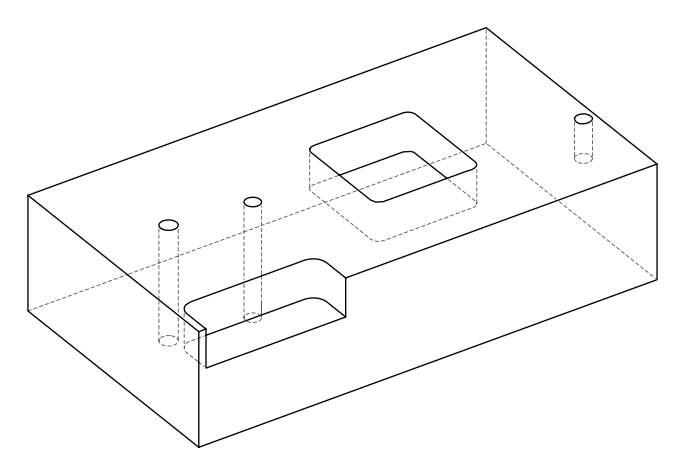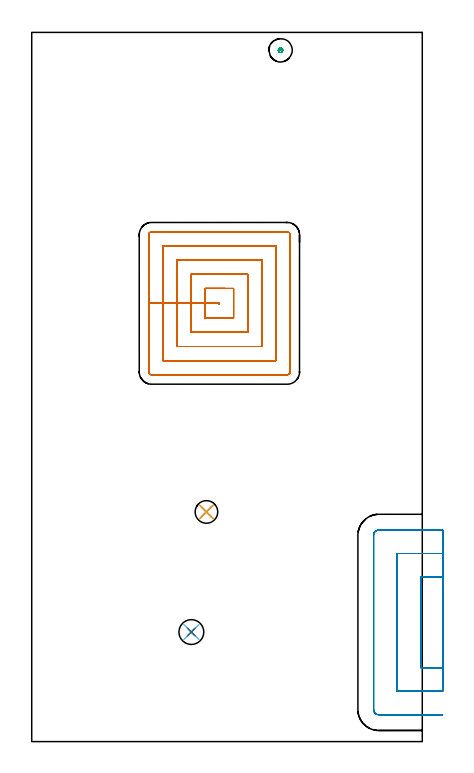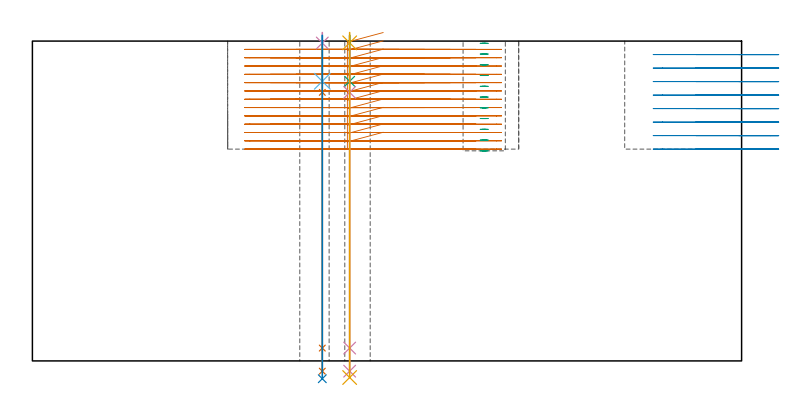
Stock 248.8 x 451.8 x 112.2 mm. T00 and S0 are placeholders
(PLAN: 11 operations, 9 tool changes, 47 min)
(1 MILL_RECTANGULAR_POCKET | POCKET_RECTANGULAR_STRAIGHT | NXT0201_011 | Follow Part, ap 3, ae 75% | 31.26 min | 396677 mm3)
(2 MILL_SLOT | SLOT_PARTIAL_RECTANGULAR | UGT0201_094 | Follow Part, ap 5, ae 75% | 12.92 min | 211095 mm3)
(3 MILL_BLIND_HOLE_FROM_SOLID_MATERIAL | STEP1POCKET | NXT0201_011 | Spiral | 0.59 min | 6620 mm3)
(4 SPOT_DRILL | STEP1HOLE | NXT0321_9005460120000 | 0.03 min | 7 mm3)
(5 SPOT_DRILL_1 | STEP1HOLE_1 | NXT0321_9005460120000 | 0.03 min | 21 mm3)
(6 DRILL_BLIND_HOLE_INTO_CENTER | STEP1HOLE | UGT0301_209 | 0.07 min | 834 mm3)
(7 GUN_DRILL_THROUGH_HOLE | STEP1HOLE | UGT0307_006 | 0.56 min | 6314 mm3)
(8 DRILL_TO_ENLARGE_THROUGH_HOLE | STEP1HOLE | UGT0301_240 | 0.48 min | 14765 mm3)
(9 DRILL_BLIND_HOLE_INTO_CENTER_1 | STEP1HOLE_1 | UGT0301_209 | 0.07 min | 891 mm3)
(10 GUN_DRILL_THROUGH_HOLE_1 | STEP1HOLE_1 | UGT0307_006 | 0.55 min | 6284 mm3)
(11 DRILL_TO_ENLARGE_THROUGH_HOLE_1 | STEP1HOLE_1 | UGT0301_276 | 0.48 min | 11025 mm3)
(TOOL NXT0201_011 | ENDMILL 12mm [2P460-1200-NA 1630] | D12 FL38 Z6)
(TOOL UGT0201_094 | End mill 20 mm | D20 FL38 Z4)
(TOOL NXT0321_9005460120000 | NC Spot Drill, 142deg, 12mm, Carbide, Uncoated | D12 PA142 FL30 Z2)
(TOOL UGT0301_209 | Twist Drill 9.4 mm | D9.4 PA118 FL78 Z2)
(TOOL UGT0307_006 | Gun Drill 9 mm | D9 PA130 FL24 Z1)
(TOOL UGT0301_240 | Twist Drill 15.8 mm | D15.8 PA118 FL120 Z2)
(TOOL UGT0301_276 | Twist Drill 14.4 mm | D14.4 PA118 FL114 Z2)
(OP 1 MILL_RECTANGULAR_POCKET)
G17 G21 G94 G90
T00 M6
G54
G17 G0 G90 X123.076 Y288.7 S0 M3
G43 Z122.2 H1
Z115.2
G94 G1 X110.5 Z111.83 F250.
Y279.2 Z109.285
X119.5
Y278.7 F500.
X119.6
Y279.7
X119.5
Y279.2
X110.5
Y269.7
X128.6
Y288.7
X110.5
Y279.2
X101.5
Y260.7
X137.6
Y297.7
X101.5
Y279.2
X92.5
Y251.7
X146.6
Y306.7
X92.5
Y279.2
X83.5
Y242.7
X155.6
Y315.7
X83.5
Y279.2
X74.5
Y235.5
G3 X76.3 Y233.7 R1.8
G1 X162.8
G3 X164.6 Y235.5 R1.8
G1 Y322.9
G3 X162.8 Y324.7 R1.8
G1 X76.3
G3 X74.5 Y322.9 R1.8
G1 Y279.2
Y278.2
G0 X123.076 Y288.7 Z112.285
G1 X110.5 Z108.915 F250.
Y279.2 Z106.369
X119.5
Y278.7 F500.
X119.6
Y279.7
X119.5
Y279.2
X110.5
Y269.7
X128.6
Y288.7
X110.5
Y279.2
X101.5
Y260.7
X137.6
Y297.7
X101.5
Y279.2
X92.5
Y251.7
X146.6
Y306.7
X92.5
Y279.2
X83.5
Y242.7
X155.6
Y315.7
X83.5
Y279.2
X74.5
Y235.5
G3 X76.3 Y233.7 R1.8
G1 X162.8
G3 X164.6 Y235.5 R1.8
G1 Y322.9
G3 X162.8 Y324.7 R1.8
G1 X76.3
G3 X74.5 Y322.9 R1.8
G1 Y279.2
Y278.2
G0 X123.076 Y288.7 Z109.369
G1 X110.5 Z105.999 F250.
Y279.2 Z103.454
X119.5
Y278.7 F500.
X119.6
Y279.7
X119.5
Y279.2
X110.5
Y269.7
X128.6
Y288.7
X110.5
Y279.2
X101.5
Y260.7
X137.6
Y297.7
X101.5
Y279.2
X92.5
Y251.7
X146.6
Y306.7
X92.5
Y279.2
X83.5
Y242.7
X155.6
Y315.7
X83.5
Y279.2
X74.5
Y235.5
G3 X76.3 Y233.7 R1.8
G1 X162.8
G3 X164.6 Y235.5 R1.8
G1 Y322.9
G3 X162.8 Y324.7 R1.8
G1 X76.3
G3 X74.5 Y322.9 R1.8
G1 Y279.2
Y278.2
G0 X123.076 Y288.7 Z106.454
G1 X110.5 Z103.084 F250.
Y279.2 Z100.538
X119.5
Y278.7 F500.
X119.6
Y279.7
X119.5
Y279.2
X110.5
Y269.7
X128.6
Y288.7
X110.5
Y279.2
X101.5
Y260.7
X137.6
Y297.7
X101.5
Y279.2
X92.5
Y251.7
X146.6
Y306.7
X92.5
Y279.2
X83.5
Y242.7
X155.6
Y315.7
X83.5
Y279.2
X74.5
Y235.5
G3 X76.3 Y233.7 R1.8
G1 X162.8
G3 X164.6 Y235.5 R1.8
G1 Y322.9
G3 X162.8 Y324.7 R1.8
G1 X76.3
G3 X74.5 Y322.9 R1.8
G1 Y279.2
Y278.2
G0 X123.076 Y288.7 Z103.538
G1 X110.5 Z100.169 F250.
Y279.2 Z97.623
X119.5
Y278.7 F500.
X119.6
Y279.7
X119.5
Y279.2
X110.5
Y269.7
X128.6
Y288.7
X110.5
Y279.2
X101.5
Y260.7
X137.6
Y297.7
X101.5
Y279.2
X92.5
Y251.7
X146.6
Y306.7
X92.5
Y279.2
X83.5
Y242.7
X155.6
Y315.7
X83.5
Y279.2
X74.5
Y235.5
G3 X76.3 Y233.7 R1.8
G1 X162.8
G3 X164.6 Y235.5 R1.8
G1 Y322.9
G3 X162.8 Y324.7 R1.8
G1 X76.3
G3 X74.5 Y322.9 R1.8
G1 Y279.2
Y278.2
G0 X123.076 Y288.7 Z100.623
G1 X110.5 Z97.253 F250.
Y279.2 Z94.708
X119.5
Y278.7 F500.
X119.6
Y279.7
X119.5
Y279.2
X110.5
Y269.7
X128.6
Y288.7
X110.5
Y279.2
X101.5
Y260.7
X137.6
Y297.7
X101.5
Y279.2
X92.5
Y251.7
X146.6
Y306.7
X92.5
Y279.2
X83.5
Y242.7
X155.6
Y315.7
X83.5
Y279.2
X74.5
Y235.5
G3 X76.3 Y233.7 R1.8
G1 X162.8
G3 X164.6 Y235.5 R1.8
G1 Y322.9
G3 X162.8 Y324.7 R1.8
G1 X76.3
G3 X74.5 Y322.9 R1.8
G1 Y279.2
Y278.2
G0 X123.076 Y288.7 Z97.708
G1 X110.5 Z94.338 F250.
Y279.2 Z91.792
X119.5
Y278.7 F500.
X119.6
Y279.7
X119.5
Y279.2
X110.5
Y269.7
X128.6
Y288.7
X110.5
Y279.2
X101.5
Y260.7
X137.6
Y297.7
X101.5
Y279.2
X92.5
Y251.7
X146.6
Y306.7
X92.5
Y279.2
X83.5
Y242.7
X155.6
Y315.7
X83.5
Y279.2
X74.5
Y235.5
G3 X76.3 Y233.7 R1.8
G1 X162.8
G3 X164.6 Y235.5 R1.8
G1 Y322.9
G3 X162.8 Y324.7 R1.8
G1 X76.3
G3 X74.5 Y322.9 R1.8
G1 Y279.2
Y278.2
G0 X123.076 Y288.7 Z94.792
G1 X110.5 Z91.422 F250.
Y279.2 Z88.877
X119.5
Y278.7 F500.
X119.6
Y279.7
X119.5
Y279.2
X110.5
Y269.7
X128.6
Y288.7
X110.5
Y279.2
X101.5
Y260.7
X137.6
Y297.7
X101.5
Y279.2
X92.5
Y251.7
X146.6
Y306.7
X92.5
Y279.2
X83.5
Y242.7
X155.6
Y315.7
X83.5
Y279.2
X74.5
Y235.5
G3 X76.3 Y233.7 R1.8
G1 X162.8
G3 X164.6 Y235.5 R1.8
G1 Y322.9
G3 X162.8 Y324.7 R1.8
G1 X76.3
G3 X74.5 Y322.9 R1.8
G1 Y279.2
Y278.2
G0 X123.076 Y288.7 Z91.877
G1 X110.5 Z88.507 F250.
Y279.2 Z85.962
X119.5
Y278.7 F500.
X119.6
Y279.7
X119.5
Y279.2
X110.5
Y269.7
X128.6
Y288.7
X110.5
Y279.2
X101.5
Y260.7
X137.6
Y297.7
X101.5
Y279.2
X92.5
Y251.7
X146.6
Y306.7
X92.5
Y279.2
X83.5
Y242.7
X155.6
Y315.7
X83.5
Y279.2
X74.5
Y235.5
G3 X76.3 Y233.7 R1.8
G1 X162.8
G3 X164.6 Y235.5 R1.8
G1 Y322.9
G3 X162.8 Y324.7 R1.8
G1 X76.3
G3 X74.5 Y322.9 R1.8
G1 Y279.2
Y278.2
G0 X123.076 Y288.7 Z88.962
G1 X110.5 Z85.592 F250.
Y279.2 Z83.046
X119.5
Y278.7 F500.
X119.6
Y279.7
X119.5
Y279.2
X110.5
Y269.7
X128.6
Y288.7
X110.5
Y279.2
X101.5
Y260.7
X137.6
Y297.7
X101.5
Y279.2
X92.5
Y251.7
X146.6
Y306.7
X92.5
Y279.2
X83.5
Y242.7
X155.6
Y315.7
X83.5
Y279.2
X74.5
Y235.5
G3 X76.3 Y233.7 R1.8
G1 X162.8
G3 X164.6 Y235.5 R1.8
G1 Y322.9
G3 X162.8 Y324.7 R1.8
G1 X76.3
G3 X74.5 Y322.9 R1.8
G1 Y279.2
Y278.2
G0 X123.076 Y288.7 Z86.046
G1 X110.5 Z82.676 F250.
Y279.2 Z80.131
X119.5
Y278.7 F500.
X119.6
Y279.7
X119.5
Y279.2
X110.5
Y269.7
X128.6
Y288.7
X110.5
Y279.2
X101.5
Y260.7
X137.6
Y297.7
X101.5
Y279.2
X92.5
Y251.7
X146.6
Y306.7
X92.5
Y279.2
X83.5
Y242.7
X155.6
Y315.7
X83.5
Y279.2
X74.5
Y235.5
G3 X76.3 Y233.7 R1.8
G1 X162.8
G3 X164.6 Y235.5 R1.8
G1 Y322.9
G3 X162.8 Y324.7 R1.8
G1 X76.3
G3 X74.5 Y322.9 R1.8
G1 Y279.2
Y278.2
G0 X123.076 Y288.7 Z83.131
G1 X110.5 Z79.761 F250.
Y279.2 Z77.215
X119.5
Y278.7 F500.
X119.6
Y279.7
X119.5
Y279.2
X110.5
Y269.7
X128.6
Y288.7
X110.5
Y279.2
X101.5
Y260.7
X137.6
Y297.7
X101.5
Y279.2
X92.5
Y251.7
X146.6
Y306.7
X92.5
Y279.2
X83.5
Y242.7
X155.6
Y315.7
X83.5
Y279.2
X74.5
Y235.5
G3 X76.3 Y233.7 R1.8
G1 X162.8
G3 X164.6 Y235.5 R1.8
G1 Y322.9
G3 X162.8 Y324.7 R1.8
G1 X76.3
G3 X74.5 Y322.9 R1.8
G1 Y279.2
Y278.2
G0 X123.076 Y288.7 Z80.215
G1 X110.5 Z76.846 F250.
Y279.2 Z74.3
X119.5
Y278.7 F500.
X119.6
Y279.7
X119.5
Y279.2
X110.5
Y269.7
X128.6
Y288.7
X110.5
Y279.2
X101.5
Y260.7
X137.6
Y297.7
X101.5
Y279.2
X92.5
Y251.7
X146.6
Y306.7
X92.5
Y279.2
X83.5
Y242.7
X155.6
Y315.7
X83.5
Y279.2
X74.5
Y235.5
G3 X76.3 Y233.7 R1.8
G1 X162.8
G3 X164.6 Y235.5 R1.8
G1 Y322.9
G3 X162.8 Y324.7 R1.8
G1 X76.3
G3 X74.5 Y322.9 R1.8
G1 Y279.2
Y278.2
G0 Z122.2
M5
M2
(OP 2 MILL_SLOT)
G17 G21 G94 G90
T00 M6
G54
G17 G0 G90 X261.8 Y104.8 S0 M3
G43 Z122.2 H0
Z107.462
G94 G1 X258.8 F250.
X247.8 F500.
Y47.1
X258.8
X261.8 F250.
Y119.8
X258.8
X232.8 F500.
Y32.1
X258.8
X261.8 F250.
Y134.8
X258.8
X221.1 F500.
G3 X217.8 Y131.5 R3.3
G1 Y20.4
G3 X221.1 Y17.1 R3.3
G1 X258.8
X261.8 F250.
G0 Y104.8 Z102.725
G1 X258.8
X247.8 F500.
Y47.1
X258.8
X261.8 F250.
Y119.8
X258.8
X232.8 F500.
Y32.1
X258.8
X261.8 F250.
Y134.8
X258.8
X221.1 F500.
G3 X217.8 Y131.5 R3.3
G1 Y20.4
G3 X221.1 Y17.1 R3.3
G1 X258.8
X261.8 F250.
G0 Y104.8 Z97.987
G1 X258.8
X247.8 F500.
Y47.1
X258.8
X261.8 F250.
Y119.8
X258.8
X232.8 F500.
Y32.1
X258.8
X261.8 F250.
Y134.8
X258.8
X221.1 F500.
G3 X217.8 Y131.5 R3.3
G1 Y20.4
G3 X221.1 Y17.1 R3.3
G1 X258.8
X261.8 F250.
G0 Y104.8 Z93.25
G1 X258.8
X247.8 F500.
Y47.1
X258.8
X261.8 F250.
Y119.8
X258.8
X232.8 F500.
Y32.1
X258.8
X261.8 F250.
Y134.8
X258.8
X221.1 F500.
G3 X217.8 Y131.5 R3.3
G1 Y20.4
G3 X221.1 Y17.1 R3.3
G1 X258.8
X261.8 F250.
G0 Y104.8 Z88.512
G1 X258.8
X247.8 F500.
Y47.1
X258.8
X261.8 F250.
Y119.8
X258.8
X232.8 F500.
Y32.1
X258.8
X261.8 F250.
Y134.8
X258.8
X221.1 F500.
G3 X217.8 Y131.5 R3.3
G1 Y20.4
G3 X221.1 Y17.1 R3.3
G1 X258.8
X261.8 F250.
G0 Y104.8 Z83.775
G1 X258.8
X247.8 F500.
Y47.1
X258.8
X261.8 F250.
Y119.8
X258.8
X232.8 F500.
Y32.1
X258.8
X261.8 F250.
Y134.8
X258.8
X221.1 F500.
G3 X217.8 Y131.5 R3.3
G1 Y20.4
G3 X221.1 Y17.1 R3.3
G1 X258.8
X261.8 F250.
G0 Y104.8 Z79.037
G1 X258.8
X247.8 F500.
Y47.1
X258.8
X261.8 F250.
Y119.8
X258.8
X232.8 F500.
Y32.1
X258.8
X261.8 F250.
Y134.8
X258.8
X221.1 F500.
G3 X217.8 Y131.5 R3.3
G1 Y20.4
G3 X221.1 Y17.1 R3.3
G1 X258.8
X261.8 F250.
G0 Y104.8 Z74.3
G1 X258.8
X247.8 F500.
Y47.1
X258.8
X261.8 F250.
Y119.8
X258.8
X232.8 F500.
Y32.1
X258.8
X261.8 F250.
Y134.8
X258.8
X221.1 F500.
G3 X217.8 Y131.5 R3.3
G1 Y20.4
G3 X221.1 Y17.1 R3.3
G1 X258.8
X261.8 F250.
G0 Z122.2
M5
M2
(OP 3 MILL_BLIND_HOLE_FROM_SOLID_MATERIAL)
G17 G21 G94 G90
T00 M6
G54
G17 G0 G90 X158.5 Y440.4 S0 M3
G43 Z122.2 H1
Z111.427
G94 G3 X159.2 Y441.1 R0.7 F250.
X158.5 Y441.8 R0.7
X157.1 Y440.4 R1.4
X158.5 Y441.8 R-1.4
X157.8 Y441.1 R0.7
X158.5 Y440.4 R0.7
G0 Z107.655
G3 X159.2 Y441.1 R0.7
X158.5 Y441.8 R0.7
X157.1 Y440.4 R1.4
X158.5 Y441.8 R-1.4
X157.8 Y441.1 R0.7
X158.5 Y440.4 R0.7
G0 Z103.882
G3 X159.2 Y441.1 R0.7
X158.5 Y441.8 R0.7
X157.1 Y440.4 R1.4
X158.5 Y441.8 R-1.4
X157.8 Y441.1 R0.7
X158.5 Y440.4 R0.7
G0 Z100.109
G3 X159.2 Y441.1 R0.7
X158.5 Y441.8 R0.7
X157.1 Y440.4 R1.4
X158.5 Y441.8 R-1.4
X157.8 Y441.1 R0.7
X158.5 Y440.4 R0.7
G0 Z96.336
G3 X159.2 Y441.1 R0.7
X158.5 Y441.8 R0.7
X157.1 Y440.4 R1.4
X158.5 Y441.8 R-1.4
X157.8 Y441.1 R0.7
X158.5 Y440.4 R0.7
G0 Z92.564
G3 X159.2 Y441.1 R0.7
X158.5 Y441.8 R0.7
X157.1 Y440.4 R1.4
X158.5 Y441.8 R-1.4
X157.8 Y441.1 R0.7
X158.5 Y440.4 R0.7
G0 Z88.791
G3 X159.2 Y441.1 R0.7
X158.5 Y441.8 R0.7
X157.1 Y440.4 R1.4
X158.5 Y441.8 R-1.4
X157.8 Y441.1 R0.7
X158.5 Y440.4 R0.7
G0 Z85.018
G3 X159.2 Y441.1 R0.7
X158.5 Y441.8 R0.7
X157.1 Y440.4 R1.4
X158.5 Y441.8 R-1.4
X157.8 Y441.1 R0.7
X158.5 Y440.4 R0.7
G0 Z81.245
G3 X159.2 Y441.1 R0.7
X158.5 Y441.8 R0.7
X157.1 Y440.4 R1.4
X158.5 Y441.8 R-1.4
X157.8 Y441.1 R0.7
X158.5 Y440.4 R0.7
G0 Z77.473
G3 X159.2 Y441.1 R0.7
X158.5 Y441.8 R0.7
X157.1 Y440.4 R1.4
X158.5 Y441.8 R-1.4
X157.8 Y441.1 R0.7
X158.5 Y440.4 R0.7
G0 Z73.7
G3 X159.2 Y441.1 R0.7
X158.5 Y441.8 R0.7
X157.1 Y440.4 R1.4
X158.5 Y441.8 R-1.4
X157.8 Y441.1 R0.7
X158.5 Y440.4 R0.7
G0 Z122.2
M5
M2
(OP 4 SPOT_DRILL)
G17 G21 G94 G90
T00 M6
G54
G17 G0 G90 X101.7 Y69.8 S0 M3
G43 Z122.2 H0
G94 G81 G98 Z111.52 F250. R115.2
G80
M5
M2
(OP 5 SPOT_DRILL_1)
G17 G21 G94 G90
T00 M6
G54
G17 G0 G90 X111.3 Y146.3 S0 M3
G43 Z122.2 H0
G94 G81 G98 Z111.58 F250. R115.2
G80
M5
M2
(OP 6 DRILL_BLIND_HOLE_INTO_CENTER)
G17 G21 G94 G90
T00 M6
G54
G17 G0 G90 X101.7 Y69.8 S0 M3
G43 Z122.2 H0
G94 G81 G98 Z98.1 F250. R114.2
G80
M5
M2
(OP 7 GUN_DRILL_THROUGH_HOLE)
G17 G21 G94 G90
T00 M6
G54
G17 G0 G90 X101.7 Y69.8 M8
G43 Z122.2 H0
Z110.876
S716 M3
G94 G1 Z94.205 F125. M26
G4 X.084
Z4.5 F250.
G4 X.084
Z-3.598 F125.
G4 X.084
M5
M9
G0 Z110.876
Z122.2
M2
(OP 8 DRILL_TO_ENLARGE_THROUGH_HOLE)
G17 G21 G94 G90
T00 M6
G54
G17 G0 G90 X101.7 Y69.8 S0 M3
G43 Z122.2 H0
G94 G73 G98 Z-6.247 F250. Q14.806 R114.2
G80
M5
M2
(OP 9 DRILL_BLIND_HOLE_INTO_CENTER_1)
G17 G21 G94 G90
T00 M6
G54
G17 G0 G90 X111.3 Y146.3 S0 M3
G43 Z122.2 H0
G94 G81 G98 Z98.1 F250. R114.2
G80
M5
M2
(OP 10 GUN_DRILL_THROUGH_HOLE_1)
G17 G21 G94 G90
T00 M6
G54
G17 G0 G90 X111.3 Y146.3 M8
G43 Z122.2 H0
Z109.984
S716 M3
G94 G1 Z94.205 F125. M26
G4 X.084
Z4.5 F250.
G4 X.084
Z-3.598 F125.
G4 X.084
M5
M9
G0 Z109.984
Z122.2
M2
(OP 11 DRILL_TO_ENLARGE_THROUGH_HOLE_1)
G17 G21 G94 G90
T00 M6
G54
G17 G0 G90 X111.3 Y146.3 S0 M3
G43 Z122.2 H0
G94 G73 G98 Z-5.826 F250. Q13.114 R114.2
G80
M5
M2
